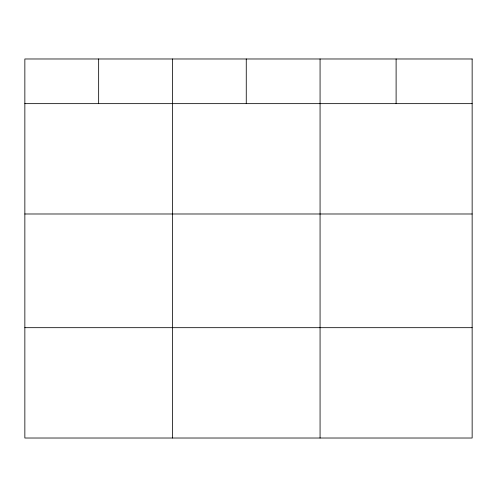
<?xml version="1.0" encoding="UTF-8"?>
<svg xmlns="http://www.w3.org/2000/svg" width="497" height="497" viewBox="0 0 497 497"><rect width="100%" height="100%" fill="white"/><g stroke="black" fill="none" stroke-linecap="round" stroke-linejoin="round"><path stroke-width="0.75" d="M24.85 103.649L472.15 103.649M24.85 213.99L472.15 213.99M24.85 327.678L472.15 327.678M396.109 58.981L396.109 103.649M320.068 58.981L320.068 438.019M246.263 58.981L246.263 103.649M172.459 58.981L172.459 438.019M98.654 58.981L98.654 103.649M472.15 58.981L24.85 58.981L24.85 438.019L472.15 438.019L472.15 58.981"/></g></svg>
